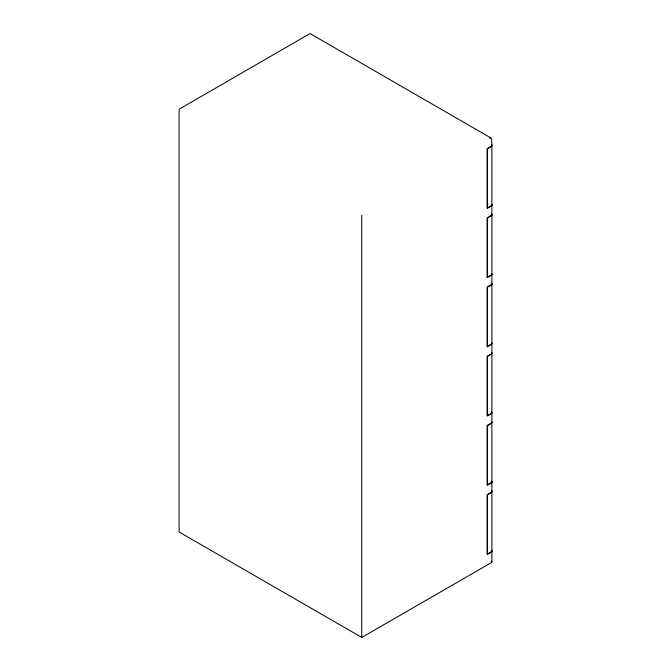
<?xml version="1.0" encoding="UTF-8"?>
<svg xmlns="http://www.w3.org/2000/svg" width="671" height="671" viewBox="0 0 671 671"><rect width="100%" height="100%" fill="white"/><g stroke="black" fill="none" stroke-linecap="round" stroke-linejoin="round"><path stroke-width="1.01" d="M179.467 109.021L310.052 33.55L490.887 137.958M489.931 138.075L490.426 138.125L489.838 138.016M179.098 109.818L179.098 531.986L361.761 637.45L491.323 562.65A1.963 1.132 0 0 0 491.633 561.275M491.575 138.62L491.902 145.422M491.902 145.75L491.902 204.881M491.902 205.2L491.902 214.636M491.902 214.963L491.902 274.095M491.902 274.414L491.902 283.858M491.902 284.177L491.902 343.309M491.902 343.636L491.902 353.072M491.902 353.391L491.902 412.531M491.902 412.85L491.902 422.285M491.902 422.613L491.902 481.744M491.902 482.063L491.902 491.507M491.902 491.826L491.902 550.966M491.902 551.285L491.902 561.845M361.761 215.282L361.761 637.45M491.633 283.288A1.963 1.132 0 0 1 491.323 284.655L487.154 287.062L487.154 346.84L491.323 344.433A1.963 1.132 0 0 0 491.633 343.066M491.633 273.852A1.963 1.132 0 0 1 491.323 275.219L487.154 277.626L487.154 217.849L491.323 215.441A1.963 1.132 0 0 0 491.633 214.074M491.633 144.852A1.963 1.132 0 0 1 491.323 146.228L487.154 148.635L487.154 208.413L491.323 206.005A1.963 1.132 0 0 0 491.633 204.63M491.633 421.724A1.963 1.132 0 0 1 491.323 423.091L487.154 425.498L487.154 485.276L491.323 482.868A1.963 1.132 0 0 0 491.633 481.501M491.633 412.279A1.963 1.132 0 0 1 491.323 413.655L487.154 416.062L487.154 356.284L491.323 353.877A1.963 1.132 0 0 0 491.633 352.501M491.633 490.937A1.963 1.132 0 0 1 491.323 492.304L487.154 494.72L487.154 554.498L491.323 552.082A1.963 1.132 0 0 0 491.633 550.715M491.633 411.96A1.963 1.132 0 0 1 491.323 413.328L487.431 415.575L487.431 356.444L491.323 354.196A1.963 1.132 0 0 0 491.633 352.829M491.633 342.747A1.963 1.132 0 0 1 491.323 344.114L487.431 346.362L487.431 287.23L491.323 284.982A1.963 1.132 0 0 0 491.633 283.607M491.633 550.396A1.963 1.132 0 0 1 491.323 551.763L487.431 554.011L487.431 494.879L491.323 492.631A1.963 1.132 0 0 0 491.633 491.256M491.633 481.174A1.963 1.132 0 0 1 491.323 482.55L487.431 484.798L487.431 425.657L491.323 423.409A1.963 1.132 0 0 0 491.633 422.042M491.642 204.303A1.979 1.141 0 0 1 491.323 205.678L487.431 207.926L487.431 148.794L491.323 146.546A1.979 1.141 0 0 0 491.642 145.171M491.633 273.525A1.963 1.132 0 0 1 491.323 274.9L487.431 277.148L487.431 218.008L491.323 215.76A1.963 1.132 0 0 0 491.633 214.393"/></g></svg>
